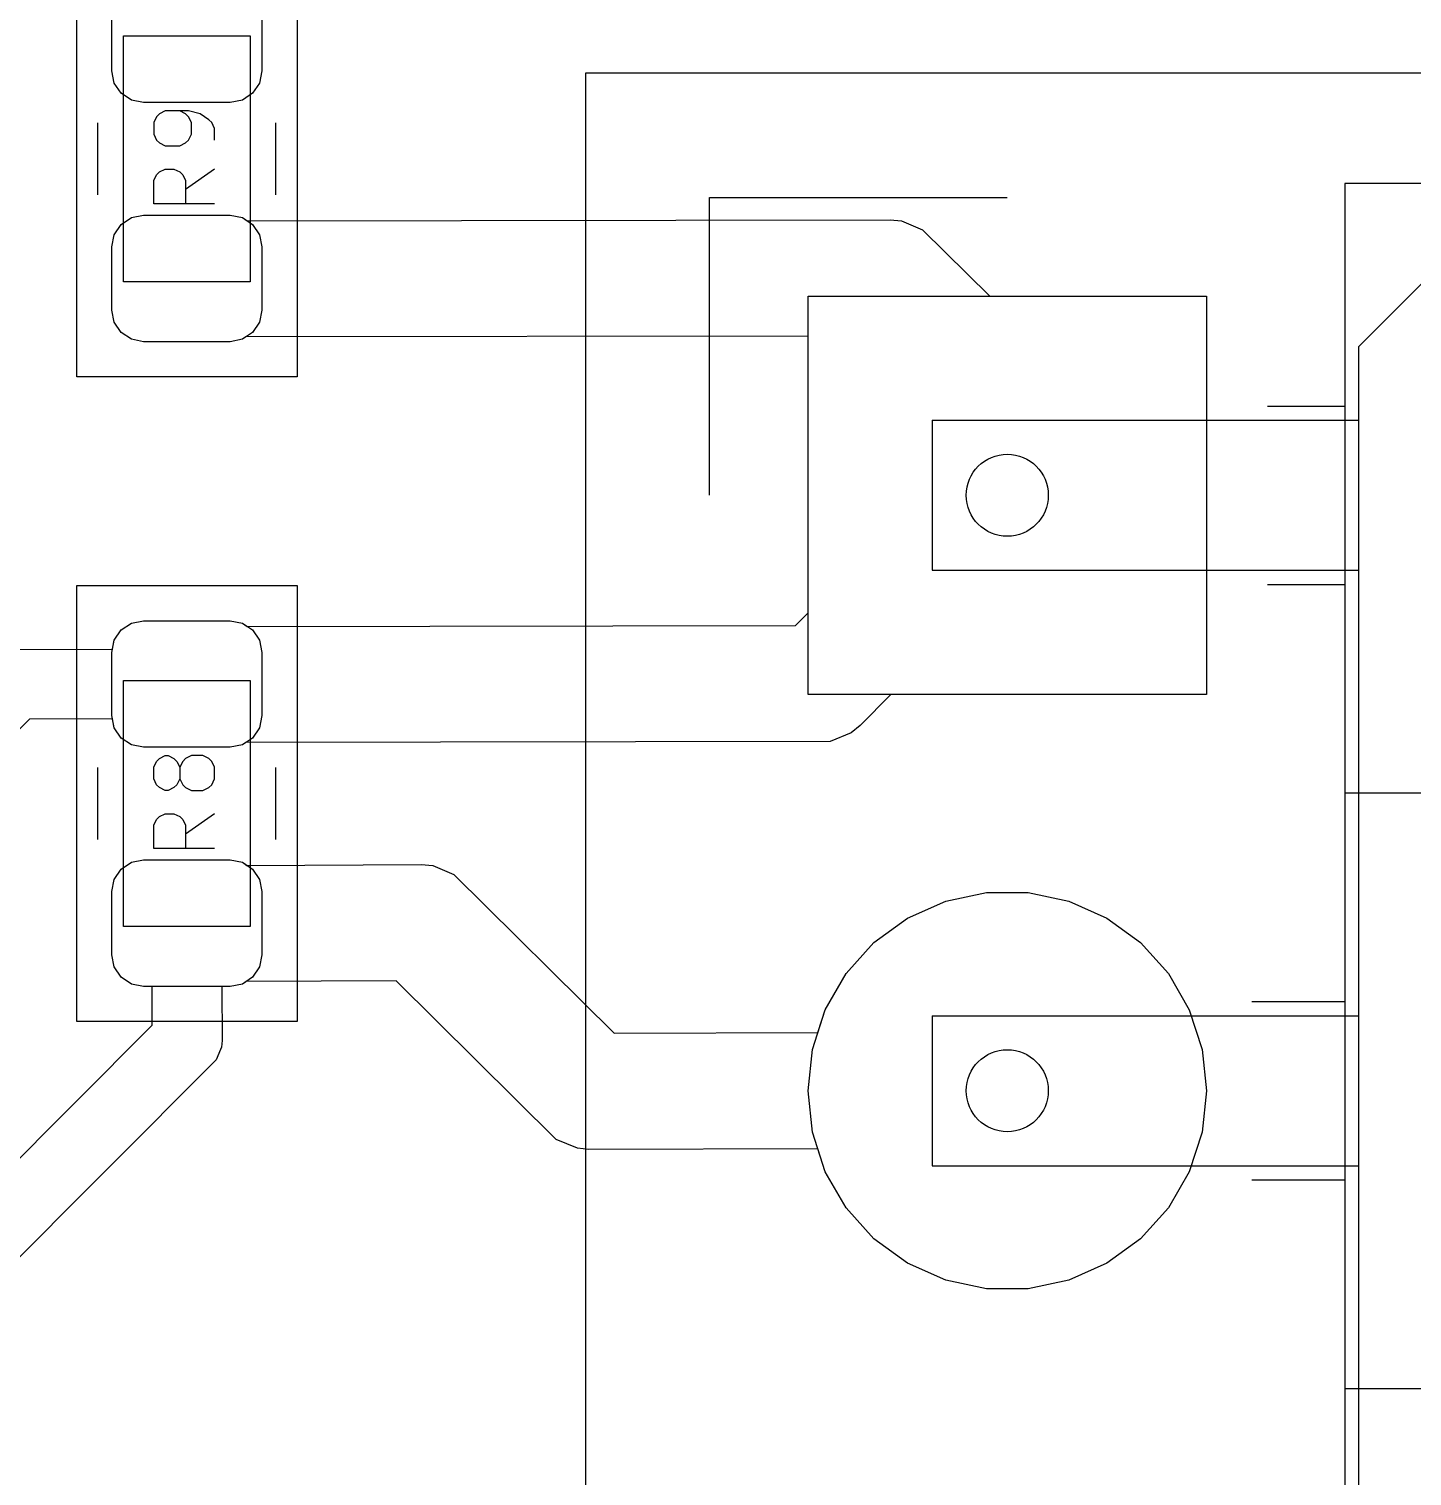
# Model space of a CAD drawing. Extents: x 3.94 to 5.51, y -5.51 to -3.94.
# Drawn here: x 4.9341 to 5.1664, y -4.6401 to -4.3971 of the extents above; entities that cross this region are included whole.
import ezdxf

# ---------------------------------------------------------------- set-up
doc = ezdxf.new("R2010")
doc.units = 0
doc.header["$MEASUREMENT"] = 0
doc.layers.add('BLACK', color=7, linetype='CONTINUOUS')

msp = doc.modelspace()

# ---------------------------------------------------------------- linework, layer by layer
at = {"layer": 'BLACK', "linetype": 'CONTINUOUS'}
for p, q in [((4.94213, -4.45551), (4.94213, -4.38228)), ((4.97913, -4.38228), (4.97913, -4.45551)), ((4.94803, -4.40413), (4.94803, -4.3935)), ((4.94803, -4.40413), (4.94803, -4.3935)), ((4.94803, -4.40413), (4.94803, -4.3935)), ((4.97323, -4.3935), (4.97323, -4.40413)), ((4.97323, -4.3935), (4.97323, -4.40413)), ((4.97323, -4.3935), (4.97323, -4.40413)), ((4.95, -4.39823), (4.97126, -4.39823)), ((4.95, -4.43957), (4.95, -4.39823)), ((4.97126, -4.39823), (4.97126, -4.43957)), ((4.94844, -4.40617), (4.94803, -4.40413)), ((4.94844, -4.40617), (4.94803, -4.40413)), ((4.94844, -4.40617), (4.94803, -4.40413)), ((4.97323, -4.40413), (4.97282, -4.40617)), ((4.97323, -4.40413), (4.97282, -4.40617)), ((4.97323, -4.40413), (4.97282, -4.40617)), ((5.02756, -4.40453), (5.02756, -4.94587)), ((5.51378, -4.40453), (5.02756, -4.40453)), ((4.94959, -4.40789), (4.94844, -4.40617)), ((4.94959, -4.40789), (4.94844, -4.40617)), ((4.94959, -4.40789), (4.94844, -4.40617)), ((4.95131, -4.40904), (4.94959, -4.40789)), ((4.95131, -4.40904), (4.94959, -4.40789)), ((4.95131, -4.40904), (4.94959, -4.40789)), ((4.97167, -4.40789), (4.96995, -4.40904)), ((4.97167, -4.40789), (4.96995, -4.40904)), ((4.97167, -4.40789), (4.96995, -4.40904)), ((4.97282, -4.40617), (4.97167, -4.40789)), ((4.97282, -4.40617), (4.97167, -4.40789)), ((4.97282, -4.40617), (4.97167, -4.40789)), ((4.95335, -4.40945), (4.95131, -4.40904)), ((4.95335, -4.40945), (4.95131, -4.40904)), ((4.95335, -4.40945), (4.95131, -4.40904)), ((4.96791, -4.40945), (4.95335, -4.40945)), ((4.96791, -4.40945), (4.95335, -4.40945)), ((4.96791, -4.40945), (4.95335, -4.40945)), ((4.957, -4.41085), (4.95602, -4.41134)), ((4.9609, -4.41085), (4.957, -4.41085)), ((4.96041, -4.41134), (4.95943, -4.41085)), ((4.96285, -4.41134), (4.9609, -4.41085)), ((4.96995, -4.40904), (4.96791, -4.40945)), ((4.96995, -4.40904), (4.96791, -4.40945)), ((4.96995, -4.40904), (4.96791, -4.40945)), ((4.94567, -4.42495), (4.94567, -4.41285)), ((4.95553, -4.41183), (4.95505, -4.4128)), ((4.95505, -4.4128), (4.95505, -4.41475)), ((4.95602, -4.41134), (4.95553, -4.41183)), ((4.9609, -4.41183), (4.96041, -4.41134)), ((4.96138, -4.4128), (4.9609, -4.41183)), ((4.96138, -4.41475), (4.96138, -4.4128)), ((4.96431, -4.41232), (4.96285, -4.41134)), ((4.9648, -4.4128), (4.96431, -4.41232)), ((4.96528, -4.41378), (4.9648, -4.4128)), ((4.97559, -4.42495), (4.97559, -4.41285)), ((4.95505, -4.41475), (4.95553, -4.41573)), ((4.95553, -4.41573), (4.95602, -4.41622)), ((4.96041, -4.41622), (4.9609, -4.41573)), ((4.9609, -4.41573), (4.96138, -4.41475)), ((4.96528, -4.41573), (4.96528, -4.41378)), ((4.95602, -4.41622), (4.957, -4.4167)), ((4.957, -4.4167), (4.95943, -4.4167)), ((4.95943, -4.4167), (4.96041, -4.41622)), ((4.95602, -4.42109), (4.957, -4.4206)), ((4.957, -4.4206), (4.95846, -4.4206)), ((4.95846, -4.4206), (4.95943, -4.42109)), ((4.96528, -4.4206), (4.96041, -4.42402)), ((4.95505, -4.42255), (4.95553, -4.42158)), ((4.95505, -4.42645), (4.95505, -4.42255)), ((4.95553, -4.42158), (4.95602, -4.42109)), ((4.95943, -4.42109), (4.95992, -4.42158)), ((4.95992, -4.42158), (4.96041, -4.42255)), ((4.96041, -4.42255), (4.96041, -4.42645)), ((5.15512, -4.42303), (5.15512, -4.92776)), ((5.25984, -4.42303), (5.15512, -4.42303)), ((5.04843, -4.42539), (5.09843, -4.42539)), ((5.04843, -4.47539), (5.04843, -4.42539)), ((5.15748, -4.45039), (5.18248, -4.42539)), ((4.96528, -4.42645), (4.95505, -4.42645)), ((4.94844, -4.43163), (4.94959, -4.4299)), ((4.94844, -4.43163), (4.94959, -4.4299)), ((4.94844, -4.43163), (4.94959, -4.4299)), ((4.94959, -4.4299), (4.95131, -4.42875)), ((4.94959, -4.4299), (4.95131, -4.42875)), ((4.94959, -4.4299), (4.95131, -4.42875)), ((4.95131, -4.42875), (4.95335, -4.42835)), ((4.95131, -4.42875), (4.95335, -4.42835)), ((4.95131, -4.42875), (4.95335, -4.42835)), ((4.95335, -4.42835), (4.96791, -4.42835)), ((4.95335, -4.42835), (4.96791, -4.42835)), ((4.95335, -4.42835), (4.96791, -4.42835)), ((4.96791, -4.42835), (4.96995, -4.42875)), ((4.96791, -4.42835), (4.96995, -4.42875)), ((4.96791, -4.42835), (4.96995, -4.42875)), ((4.96995, -4.42875), (4.97077, -4.4293)), ((4.96995, -4.42875), (4.97167, -4.4299)), ((4.96995, -4.42875), (4.97167, -4.4299)), ((4.97077, -4.4293), (5.07874, -4.42913)), ((4.97167, -4.4299), (4.97282, -4.43163)), ((4.97167, -4.4299), (4.97282, -4.43163)), ((5.07874, -4.42913), (5.08066, -4.42932)), ((5.08066, -4.42932), (5.08421, -4.43079)), ((4.94803, -4.43366), (4.94844, -4.43163)), ((4.94803, -4.43366), (4.94844, -4.43163)), ((4.94803, -4.43366), (4.94844, -4.43163)), ((4.97282, -4.43163), (4.97323, -4.43366)), ((4.97282, -4.43163), (4.97323, -4.43366)), ((5.08421, -4.43079), (5.08421, -4.4308)), ((5.08421, -4.4308), (5.09549, -4.44193)), ((4.94803, -4.44429), (4.94803, -4.43366)), ((4.94803, -4.44429), (4.94803, -4.43366)), ((4.94803, -4.44429), (4.94803, -4.43366)), ((4.97323, -4.43366), (4.97323, -4.44429)), ((4.97323, -4.43366), (4.97323, -4.44429)), ((4.97126, -4.43957), (4.95, -4.43957)), ((5.06496, -4.50886), (5.06496, -4.44193)), ((5.06496, -4.44193), (5.13189, -4.44193)), ((5.06496, -4.50886), (5.06496, -4.44193)), ((5.06496, -4.44193), (5.13189, -4.44193)), ((5.06496, -4.50886), (5.06496, -4.44193)), ((5.06496, -4.44193), (5.13189, -4.44193)), ((5.06496, -4.50886), (5.06496, -4.44193)), ((5.06496, -4.44193), (5.13189, -4.44193)), ((5.06496, -4.50886), (5.06496, -4.44193)), ((5.06496, -4.44193), (5.13189, -4.44193)), ((5.06496, -4.50886), (5.06496, -4.44193)), ((5.06496, -4.44193), (5.13189, -4.44193)), ((5.06496, -4.50886), (5.06496, -4.44193)), ((5.06496, -4.44193), (5.13189, -4.44193)), ((5.06496, -4.50886), (5.06496, -4.44193)), ((5.06496, -4.44193), (5.13189, -4.44193)), ((5.06496, -4.50886), (5.06496, -4.44193)), ((5.06496, -4.44193), (5.13189, -4.44193)), ((5.06496, -4.50886), (5.06496, -4.44193)), ((5.06496, -4.44193), (5.13189, -4.44193)), ((5.06496, -4.50886), (5.06496, -4.44193)), ((5.06496, -4.44193), (5.13189, -4.44193)), ((5.06496, -4.50886), (5.06496, -4.44193)), ((5.06496, -4.44193), (5.13189, -4.44193)), ((5.06496, -4.50886), (5.06496, -4.44193)), ((5.06496, -4.44193), (5.13189, -4.44193)), ((5.06496, -4.50886), (5.06496, -4.44193)), ((5.06496, -4.44193), (5.13189, -4.44193)), ((5.06496, -4.50886), (5.06496, -4.44193)), ((5.06496, -4.44193), (5.13189, -4.44193)), ((5.06496, -4.50886), (5.06496, -4.44193)), ((5.06496, -4.44193), (5.13189, -4.44193)), ((5.06496, -4.50886), (5.06496, -4.44193)), ((5.06496, -4.44193), (5.13189, -4.44193)), ((5.06496, -4.50886), (5.06496, -4.44193)), ((5.06496, -4.44193), (5.13189, -4.44193)), ((5.06496, -4.50886), (5.06496, -4.44193)), ((5.06496, -4.44193), (5.13189, -4.44193)), ((5.09549, -4.44193), (5.13189, -4.44193)), ((5.13189, -4.44193), (5.13189, -4.50886)), ((5.13189, -4.44193), (5.13189, -4.50886)), ((5.13189, -4.44193), (5.13189, -4.50886)), ((5.13189, -4.44193), (5.13189, -4.50886)), ((5.13189, -4.44193), (5.13189, -4.50886)), ((5.13189, -4.44193), (5.13189, -4.50886)), ((5.13189, -4.44193), (5.13189, -4.50886)), ((5.13189, -4.44193), (5.13189, -4.50886)), ((5.13189, -4.44193), (5.13189, -4.50886)), ((5.13189, -4.44193), (5.13189, -4.50886)), ((5.13189, -4.44193), (5.13189, -4.50886)), ((5.13189, -4.44193), (5.13189, -4.50886)), ((5.13189, -4.44193), (5.13189, -4.50886)), ((5.13189, -4.44193), (5.13189, -4.50886)), ((5.13189, -4.44193), (5.13189, -4.50886)), ((5.13189, -4.44193), (5.13189, -4.50886)), ((5.13189, -4.44193), (5.13189, -4.50886)), ((5.13189, -4.44193), (5.13189, -4.50886)), ((5.13189, -4.44193), (5.13189, -4.50886)), ((5.13189, -4.44193), (5.13189, -4.50886)), ((4.94844, -4.44633), (4.94803, -4.44429)), ((4.94844, -4.44633), (4.94803, -4.44429)), ((4.94844, -4.44633), (4.94803, -4.44429)), ((4.97323, -4.44429), (4.97282, -4.44633)), ((4.97323, -4.44429), (4.97282, -4.44633)), ((4.94959, -4.44805), (4.94844, -4.44633)), ((4.94959, -4.44805), (4.94844, -4.44633)), ((4.94959, -4.44805), (4.94844, -4.44633)), ((4.97282, -4.44633), (4.97167, -4.44805)), ((4.97282, -4.44633), (4.97167, -4.44805)), ((4.95131, -4.4492), (4.94959, -4.44805)), ((4.95131, -4.4492), (4.94959, -4.44805)), ((4.95131, -4.4492), (4.94959, -4.44805)), ((4.95335, -4.44961), (4.95131, -4.4492)), ((4.95335, -4.44961), (4.95131, -4.4492)), ((4.95335, -4.44961), (4.95131, -4.4492)), ((4.96791, -4.44961), (4.95335, -4.44961)), ((4.96791, -4.44961), (4.95335, -4.44961)), ((4.96791, -4.44961), (4.95335, -4.44961)), ((4.96995, -4.4492), (4.96791, -4.44961)), ((4.96995, -4.4492), (4.96791, -4.44961)), ((4.96995, -4.4492), (4.96791, -4.44961)), ((4.97167, -4.44805), (4.96995, -4.4492)), ((4.97167, -4.44805), (4.96995, -4.4492)), ((4.97054, -4.4488), (4.96995, -4.4492)), ((5.06496, -4.44865), (4.97054, -4.4488)), ((5.06496, -4.49515), (5.06496, -4.44865)), ((5.15748, -4.92539), (5.15748, -4.45039)), ((4.97913, -4.45551), (4.94213, -4.45551)), ((5.14213, -4.46043), (5.15512, -4.46043)), ((5.08583, -4.4628), (5.08583, -4.48799)), ((5.08583, -4.4628), (5.15748, -4.4628)), ((5.08583, -4.48799), (5.15748, -4.48799)), ((4.94213, -4.49055), (4.97913, -4.49055)), ((4.94213, -4.56378), (4.94213, -4.49055)), ((4.97913, -4.49055), (4.97913, -4.56378)), ((5.14213, -4.49035), (5.15512, -4.49035)), ((5.06288, -4.49725), (5.06496, -4.49515)), ((4.94844, -4.49974), (4.94959, -4.49801)), ((4.94844, -4.49974), (4.94959, -4.49801)), ((4.94844, -4.49974), (4.94959, -4.49801)), ((4.94959, -4.49801), (4.95131, -4.49686)), ((4.94959, -4.49801), (4.95131, -4.49686)), ((4.94959, -4.49801), (4.95131, -4.49686)), ((4.95131, -4.49686), (4.95335, -4.49646)), ((4.95131, -4.49686), (4.95335, -4.49646)), ((4.95131, -4.49686), (4.95335, -4.49646)), ((4.95335, -4.49646), (4.96791, -4.49646)), ((4.95335, -4.49646), (4.96791, -4.49646)), ((4.95335, -4.49646), (4.96791, -4.49646)), ((4.96791, -4.49646), (4.96995, -4.49686)), ((4.96791, -4.49646), (4.96995, -4.49686)), ((4.96791, -4.49646), (4.96995, -4.49686)), ((4.96995, -4.49686), (4.97077, -4.49741)), ((4.96995, -4.49686), (4.97167, -4.49801)), ((4.96995, -4.49686), (4.97167, -4.49801)), ((4.97077, -4.49741), (5.06288, -4.49725)), ((4.97167, -4.49801), (4.97282, -4.49974)), ((4.97167, -4.49801), (4.97282, -4.49974)), ((4.94803, -4.50177), (4.94844, -4.49974)), ((4.94803, -4.50177), (4.94844, -4.49974)), ((4.94814, -4.50123), (4.94844, -4.49974)), ((4.97282, -4.49974), (4.97323, -4.50177)), ((4.97282, -4.49974), (4.97323, -4.50177)), ((4.93074, -4.50129), (4.94814, -4.50123)), ((4.94803, -4.5124), (4.94803, -4.50177)), ((4.94803, -4.5124), (4.94803, -4.50177)), ((4.97323, -4.50177), (4.97323, -4.5124)), ((4.97323, -4.50177), (4.97323, -4.5124)), ((4.95, -4.5065), (4.97126, -4.5065)), ((4.95, -4.54783), (4.95, -4.5065)), ((4.97126, -4.5065), (4.97126, -4.54783)), ((5.13189, -4.50886), (5.06496, -4.50886)), ((5.13189, -4.50886), (5.06496, -4.50886)), ((5.13189, -4.50886), (5.06496, -4.50886)), ((5.13189, -4.50886), (5.06496, -4.50886)), ((5.13189, -4.50886), (5.06496, -4.50886)), ((5.13189, -4.50886), (5.06496, -4.50886)), ((5.13189, -4.50886), (5.06496, -4.50886)), ((5.13189, -4.50886), (5.06496, -4.50886)), ((5.13189, -4.50886), (5.06496, -4.50886)), ((5.13189, -4.50886), (5.06496, -4.50886)), ((5.13189, -4.50886), (5.06496, -4.50886)), ((5.13189, -4.50886), (5.06496, -4.50886)), ((5.13189, -4.50886), (5.06496, -4.50886)), ((5.13189, -4.50886), (5.06496, -4.50886)), ((5.13189, -4.50886), (5.06496, -4.50886)), ((5.13189, -4.50886), (5.06496, -4.50886)), ((5.13189, -4.50886), (5.06496, -4.50886)), ((5.13189, -4.50886), (5.06496, -4.50886)), ((5.13189, -4.50886), (5.06496, -4.50886)), ((5.07884, -4.50886), (5.07369, -4.51405)), ((5.13189, -4.50886), (5.07884, -4.50886)), ((4.94814, -4.51293), (4.9342, -4.51298)), ((4.94844, -4.51444), (4.94803, -4.5124)), ((4.94844, -4.51444), (4.94803, -4.5124)), ((4.94844, -4.51444), (4.94814, -4.51293)), ((4.97323, -4.5124), (4.97282, -4.51444)), ((4.97323, -4.5124), (4.97282, -4.51444)), ((4.9342, -4.51298), (4.91722, -4.5301)), ((4.94959, -4.51616), (4.94844, -4.51444)), ((4.94959, -4.51616), (4.94844, -4.51444)), ((4.94959, -4.51616), (4.94844, -4.51444)), ((4.97282, -4.51444), (4.97167, -4.51616)), ((4.97282, -4.51444), (4.97167, -4.51616)), ((5.0722, -4.51527), (5.06865, -4.51674)), ((5.07369, -4.51405), (5.0722, -4.51527)), ((5.0722, -4.51527), (5.0722, -4.51527)), ((4.95131, -4.51731), (4.94959, -4.51616)), ((4.95131, -4.51731), (4.94959, -4.51616)), ((4.95131, -4.51731), (4.94959, -4.51616)), ((4.95335, -4.51772), (4.95131, -4.51731)), ((4.95335, -4.51772), (4.95131, -4.51731)), ((4.95335, -4.51772), (4.95131, -4.51731)), ((4.96791, -4.51772), (4.95335, -4.51772)), ((4.96791, -4.51772), (4.95335, -4.51772)), ((4.96791, -4.51772), (4.95335, -4.51772)), ((4.96995, -4.51731), (4.96791, -4.51772)), ((4.96995, -4.51731), (4.96791, -4.51772)), ((4.96995, -4.51731), (4.96791, -4.51772)), ((4.97167, -4.51616), (4.96995, -4.51731)), ((4.97167, -4.51616), (4.96995, -4.51731)), ((4.97055, -4.51691), (4.96995, -4.51731)), ((5.06865, -4.51674), (4.97055, -4.51691)), ((4.95505, -4.52107), (4.95553, -4.5201)), ((4.95553, -4.5201), (4.95602, -4.51961)), ((4.95602, -4.51961), (4.957, -4.51912)), ((4.957, -4.51912), (4.95748, -4.51912)), ((4.95748, -4.51912), (4.95846, -4.51961)), ((4.95846, -4.51961), (4.95895, -4.5201)), ((4.95895, -4.5201), (4.95943, -4.52107)), ((4.95992, -4.5201), (4.95943, -4.52107)), ((4.96041, -4.51961), (4.95992, -4.5201)), ((4.96138, -4.51912), (4.96041, -4.51961)), ((4.96333, -4.51912), (4.96138, -4.51912)), ((4.96431, -4.51961), (4.96333, -4.51912)), ((4.9648, -4.5201), (4.96431, -4.51961)), ((4.96528, -4.52107), (4.9648, -4.5201)), ((4.94567, -4.53321), (4.94567, -4.52112)), ((4.95505, -4.52302), (4.95505, -4.52107)), ((4.95943, -4.52107), (4.95943, -4.52302)), ((4.96528, -4.52302), (4.96528, -4.52107)), ((4.97559, -4.53321), (4.97559, -4.52112)), ((4.95553, -4.524), (4.95505, -4.52302)), ((4.95602, -4.52448), (4.95553, -4.524)), ((4.957, -4.52497), (4.95602, -4.52448)), ((4.95748, -4.52497), (4.957, -4.52497)), ((4.95846, -4.52448), (4.95748, -4.52497)), ((4.95895, -4.524), (4.95846, -4.52448)), ((4.95943, -4.52302), (4.95895, -4.524)), ((4.95943, -4.52302), (4.95992, -4.524)), ((4.95992, -4.524), (4.96041, -4.52448)), ((4.96041, -4.52448), (4.96138, -4.52497)), ((4.96138, -4.52497), (4.96333, -4.52497)), ((4.96333, -4.52497), (4.96431, -4.52448)), ((4.96431, -4.52448), (4.9648, -4.524)), ((4.9648, -4.524), (4.96528, -4.52302)), ((5.15512, -4.52539), (5.25984, -4.52539)), ((4.95505, -4.53082), (4.95553, -4.52985)), ((4.95553, -4.52985), (4.95602, -4.52936)), ((4.95602, -4.52936), (4.957, -4.52887)), ((4.957, -4.52887), (4.95846, -4.52887)), ((4.95846, -4.52887), (4.95943, -4.52936)), ((4.95943, -4.52936), (4.95992, -4.52985)), ((4.95992, -4.52985), (4.96041, -4.53082)), ((4.96528, -4.52887), (4.96041, -4.53228)), ((4.95505, -4.53472), (4.95505, -4.53082)), ((4.96041, -4.53082), (4.96041, -4.53472)), ((4.96528, -4.53472), (4.95505, -4.53472)), ((4.94959, -4.53817), (4.95131, -4.53702)), ((4.94959, -4.53817), (4.95131, -4.53702)), ((4.94959, -4.53817), (4.95131, -4.53702)), ((4.95131, -4.53702), (4.95335, -4.53661)), ((4.95131, -4.53702), (4.95335, -4.53661)), ((4.95131, -4.53702), (4.95335, -4.53661)), ((4.95335, -4.53661), (4.96791, -4.53661)), ((4.95335, -4.53661), (4.96791, -4.53661)), ((4.95335, -4.53661), (4.96791, -4.53661)), ((4.96791, -4.53661), (4.96995, -4.53702)), ((4.96791, -4.53661), (4.96995, -4.53702)), ((4.96791, -4.53661), (4.96995, -4.53702)), ((4.96995, -4.53702), (4.97072, -4.53754)), ((4.96995, -4.53702), (4.97167, -4.53817)), ((4.96995, -4.53702), (4.97167, -4.53817)), ((4.94844, -4.5399), (4.94959, -4.53817)), ((4.94844, -4.5399), (4.94959, -4.53817)), ((4.94844, -4.5399), (4.94959, -4.53817)), ((4.97072, -4.53754), (5, -4.5374)), ((4.97167, -4.53817), (4.97282, -4.5399)), ((4.97167, -4.53817), (4.97282, -4.5399)), ((5, -4.5374), (5.00192, -4.53759)), ((5.00192, -4.53759), (5.00547, -4.53906)), ((5.00547, -4.53906), (5.00547, -4.53906)), ((5.00547, -4.53906), (5.03237, -4.56572)), ((4.94803, -4.54193), (4.94844, -4.5399)), ((4.94803, -4.54193), (4.94844, -4.5399)), ((4.94803, -4.54193), (4.94844, -4.5399)), ((4.94803, -4.55256), (4.94803, -4.54193)), ((4.94803, -4.55256), (4.94803, -4.54193)), ((4.94803, -4.55256), (4.94803, -4.54193)), ((4.97282, -4.5399), (4.97323, -4.54193)), ((4.97282, -4.5399), (4.97323, -4.54193)), ((4.97323, -4.54193), (4.97323, -4.55256)), ((4.97323, -4.54193), (4.97323, -4.55256)), ((5.08808, -4.54357), (5.09493, -4.54211)), ((5.08808, -4.54357), (5.09493, -4.54211)), ((5.08808, -4.54357), (5.09493, -4.54211)), ((5.08808, -4.54357), (5.09493, -4.54211)), ((5.08808, -4.54357), (5.09493, -4.54211)), ((5.08808, -4.54357), (5.09493, -4.54211)), ((5.08808, -4.54357), (5.09493, -4.54211)), ((5.08808, -4.54357), (5.09493, -4.54211)), ((5.08808, -4.54357), (5.09493, -4.54211)), ((5.08808, -4.54357), (5.09493, -4.54211)), ((5.08808, -4.54357), (5.09493, -4.54211)), ((5.08808, -4.54357), (5.09493, -4.54211)), ((5.08808, -4.54357), (5.09493, -4.54211)), ((5.08808, -4.54357), (5.09493, -4.54211)), ((5.08808, -4.54357), (5.09493, -4.54211)), ((5.08808, -4.54357), (5.09493, -4.54211)), ((5.08808, -4.54357), (5.09493, -4.54211)), ((5.08808, -4.54357), (5.09493, -4.54211)), ((5.08808, -4.54357), (5.09493, -4.54211)), ((5.08808, -4.54357), (5.09493, -4.54211)), ((5.09493, -4.54211), (5.10192, -4.54211)), ((5.09493, -4.54211), (5.10192, -4.54211)), ((5.09493, -4.54211), (5.10192, -4.54211)), ((5.09493, -4.54211), (5.10192, -4.54211)), ((5.09493, -4.54211), (5.10192, -4.54211)), ((5.09493, -4.54211), (5.10192, -4.54211)), ((5.09493, -4.54211), (5.10192, -4.54211)), ((5.09493, -4.54211), (5.10192, -4.54211)), ((5.09493, -4.54211), (5.10192, -4.54211)), ((5.09493, -4.54211), (5.10192, -4.54211)), ((5.09493, -4.54211), (5.10192, -4.54211)), ((5.09493, -4.54211), (5.10192, -4.54211)), ((5.09493, -4.54211), (5.10192, -4.54211)), ((5.09493, -4.54211), (5.10192, -4.54211)), ((5.09493, -4.54211), (5.10192, -4.54211)), ((5.09493, -4.54211), (5.10192, -4.54211)), ((5.09493, -4.54211), (5.10192, -4.54211)), ((5.09493, -4.54211), (5.10192, -4.54211)), ((5.09493, -4.54211), (5.10192, -4.54211)), ((5.09493, -4.54211), (5.10192, -4.54211)), ((5.10192, -4.54211), (5.10877, -4.54357)), ((5.10192, -4.54211), (5.10877, -4.54357)), ((5.10192, -4.54211), (5.10877, -4.54357)), ((5.10192, -4.54211), (5.10877, -4.54357)), ((5.10192, -4.54211), (5.10877, -4.54357)), ((5.10192, -4.54211), (5.10877, -4.54357)), ((5.10192, -4.54211), (5.10877, -4.54357)), ((5.10192, -4.54211), (5.10877, -4.54357)), ((5.10192, -4.54211), (5.10877, -4.54357)), ((5.10192, -4.54211), (5.10877, -4.54357)), ((5.10192, -4.54211), (5.10877, -4.54357)), ((5.10192, -4.54211), (5.10877, -4.54357)), ((5.10192, -4.54211), (5.10877, -4.54357)), ((5.10192, -4.54211), (5.10877, -4.54357)), ((5.10192, -4.54211), (5.10877, -4.54357)), ((5.10192, -4.54211), (5.10877, -4.54357)), ((5.10192, -4.54211), (5.10877, -4.54357)), ((5.10192, -4.54211), (5.10877, -4.54357)), ((5.10192, -4.54211), (5.10877, -4.54357)), ((5.10192, -4.54211), (5.10877, -4.54357)), ((5.08169, -4.54641), (5.08808, -4.54357)), ((5.08169, -4.54641), (5.08808, -4.54357)), ((5.08169, -4.54641), (5.08808, -4.54357)), ((5.08169, -4.54641), (5.08808, -4.54357)), ((5.08169, -4.54641), (5.08808, -4.54357)), ((5.08169, -4.54641), (5.08808, -4.54357)), ((5.08169, -4.54641), (5.08808, -4.54357)), ((5.08169, -4.54641), (5.08808, -4.54357)), ((5.08169, -4.54641), (5.08808, -4.54357)), ((5.08169, -4.54641), (5.08808, -4.54357)), ((5.08169, -4.54641), (5.08808, -4.54357)), ((5.08169, -4.54641), (5.08808, -4.54357)), ((5.08169, -4.54641), (5.08808, -4.54357)), ((5.08169, -4.54641), (5.08808, -4.54357)), ((5.08169, -4.54641), (5.08808, -4.54357)), ((5.08169, -4.54641), (5.08808, -4.54357)), ((5.08169, -4.54641), (5.08808, -4.54357)), ((5.08169, -4.54641), (5.08808, -4.54357)), ((5.08169, -4.54641), (5.08808, -4.54357)), ((5.08169, -4.54641), (5.08808, -4.54357)), ((5.10877, -4.54357), (5.11516, -4.54641)), ((5.10877, -4.54357), (5.11516, -4.54641)), ((5.10877, -4.54357), (5.11516, -4.54641)), ((5.10877, -4.54357), (5.11516, -4.54641)), ((5.10877, -4.54357), (5.11516, -4.54641)), ((5.10877, -4.54357), (5.11516, -4.54641)), ((5.10877, -4.54357), (5.11516, -4.54641)), ((5.10877, -4.54357), (5.11516, -4.54641)), ((5.10877, -4.54357), (5.11516, -4.54641)), ((5.10877, -4.54357), (5.11516, -4.54641)), ((5.10877, -4.54357), (5.11516, -4.54641)), ((5.10877, -4.54357), (5.11516, -4.54641)), ((5.10877, -4.54357), (5.11516, -4.54641)), ((5.10877, -4.54357), (5.11516, -4.54641)), ((5.10877, -4.54357), (5.11516, -4.54641)), ((5.10877, -4.54357), (5.11516, -4.54641)), ((5.10877, -4.54357), (5.11516, -4.54641)), ((5.10877, -4.54357), (5.11516, -4.54641)), ((5.10877, -4.54357), (5.11516, -4.54641)), ((5.10877, -4.54357), (5.11516, -4.54641)), ((5.07603, -4.55052), (5.08169, -4.54641)), ((5.07603, -4.55052), (5.08169, -4.54641)), ((5.07603, -4.55052), (5.08169, -4.54641)), ((5.07603, -4.55052), (5.08169, -4.54641)), ((5.07603, -4.55052), (5.08169, -4.54641)), ((5.07603, -4.55052), (5.08169, -4.54641)), ((5.07603, -4.55052), (5.08169, -4.54641)), ((5.07603, -4.55052), (5.08169, -4.54641)), ((5.07603, -4.55052), (5.08169, -4.54641)), ((5.07603, -4.55052), (5.08169, -4.54641)), ((5.07603, -4.55052), (5.08169, -4.54641)), ((5.07603, -4.55052), (5.08169, -4.54641)), ((5.07603, -4.55052), (5.08169, -4.54641)), ((5.07603, -4.55052), (5.08169, -4.54641)), ((5.07603, -4.55052), (5.08169, -4.54641)), ((5.07603, -4.55052), (5.08169, -4.54641)), ((5.07603, -4.55052), (5.08169, -4.54641)), ((5.07603, -4.55052), (5.08169, -4.54641)), ((5.07603, -4.55052), (5.08169, -4.54641)), ((5.07603, -4.55052), (5.08169, -4.54641)), ((5.11516, -4.54641), (5.12082, -4.55052)), ((5.11516, -4.54641), (5.12082, -4.55052)), ((5.11516, -4.54641), (5.12082, -4.55052)), ((5.11516, -4.54641), (5.12082, -4.55052)), ((5.11516, -4.54641), (5.12082, -4.55052)), ((5.11516, -4.54641), (5.12082, -4.55052)), ((5.11516, -4.54641), (5.12082, -4.55052)), ((5.11516, -4.54641), (5.12082, -4.55052)), ((5.11516, -4.54641), (5.12082, -4.55052)), ((5.11516, -4.54641), (5.12082, -4.55052)), ((5.11516, -4.54641), (5.12082, -4.55052)), ((5.11516, -4.54641), (5.12082, -4.55052)), ((5.11516, -4.54641), (5.12082, -4.55052)), ((5.11516, -4.54641), (5.12082, -4.55052)), ((5.11516, -4.54641), (5.12082, -4.55052)), ((5.11516, -4.54641), (5.12082, -4.55052)), ((5.11516, -4.54641), (5.12082, -4.55052)), ((5.11516, -4.54641), (5.12082, -4.55052)), ((5.11516, -4.54641), (5.12082, -4.55052)), ((5.11516, -4.54641), (5.12082, -4.55052)), ((4.97126, -4.54783), (4.95, -4.54783)), ((5.07135, -4.55572), (5.07603, -4.55052)), ((5.07135, -4.55572), (5.07603, -4.55052)), ((5.07135, -4.55572), (5.07603, -4.55052)), ((5.07135, -4.55572), (5.07603, -4.55052)), ((5.07135, -4.55572), (5.07603, -4.55052)), ((5.07135, -4.55572), (5.07603, -4.55052)), ((5.07135, -4.55572), (5.07603, -4.55052)), ((5.07135, -4.55572), (5.07603, -4.55052)), ((5.07135, -4.55572), (5.07603, -4.55052)), ((5.07135, -4.55572), (5.07603, -4.55052)), ((5.07135, -4.55572), (5.07603, -4.55052)), ((5.07135, -4.55572), (5.07603, -4.55052)), ((5.07135, -4.55572), (5.07603, -4.55052)), ((5.07135, -4.55572), (5.07603, -4.55052)), ((5.07135, -4.55572), (5.07603, -4.55052)), ((5.07135, -4.55572), (5.07603, -4.55052)), ((5.07135, -4.55572), (5.07603, -4.55052)), ((5.07135, -4.55572), (5.07603, -4.55052)), ((5.07135, -4.55572), (5.07603, -4.55052)), ((5.07135, -4.55572), (5.07603, -4.55052)), ((5.12082, -4.55052), (5.1255, -4.55572)), ((5.12082, -4.55052), (5.1255, -4.55572)), ((5.12082, -4.55052), (5.1255, -4.55572)), ((5.12082, -4.55052), (5.1255, -4.55572)), ((5.12082, -4.55052), (5.1255, -4.55572)), ((5.12082, -4.55052), (5.1255, -4.55572)), ((5.12082, -4.55052), (5.1255, -4.55572)), ((5.12082, -4.55052), (5.1255, -4.55572)), ((5.12082, -4.55052), (5.1255, -4.55572)), ((5.12082, -4.55052), (5.1255, -4.55572)), ((5.12082, -4.55052), (5.1255, -4.55572)), ((5.12082, -4.55052), (5.1255, -4.55572)), ((5.12082, -4.55052), (5.1255, -4.55572)), ((5.12082, -4.55052), (5.1255, -4.55572)), ((5.12082, -4.55052), (5.1255, -4.55572)), ((5.12082, -4.55052), (5.1255, -4.55572)), ((5.12082, -4.55052), (5.1255, -4.55572)), ((5.12082, -4.55052), (5.1255, -4.55572)), ((5.12082, -4.55052), (5.1255, -4.55572)), ((5.12082, -4.55052), (5.1255, -4.55572)), ((4.94844, -4.55459), (4.94803, -4.55256)), ((4.94844, -4.55459), (4.94803, -4.55256)), ((4.94844, -4.55459), (4.94803, -4.55256)), ((4.97323, -4.55256), (4.97282, -4.55459)), ((4.97323, -4.55256), (4.97282, -4.55459)), ((4.94959, -4.55632), (4.94844, -4.55459)), ((4.94959, -4.55632), (4.94844, -4.55459)), ((4.94959, -4.55632), (4.94844, -4.55459)), ((4.95131, -4.55747), (4.94959, -4.55632)), ((4.95131, -4.55747), (4.94959, -4.55632)), ((4.95131, -4.55747), (4.94959, -4.55632)), ((4.97167, -4.55632), (4.96995, -4.55747)), ((4.97167, -4.55632), (4.96995, -4.55747)), ((4.97282, -4.55459), (4.97167, -4.55632)), ((4.97282, -4.55459), (4.97167, -4.55632)), ((5.06785, -4.56178), (5.07135, -4.55572)), ((5.06785, -4.56178), (5.07135, -4.55572)), ((5.06785, -4.56178), (5.07135, -4.55572)), ((5.06785, -4.56178), (5.07135, -4.55572)), ((5.06785, -4.56178), (5.07135, -4.55572)), ((5.06785, -4.56178), (5.07135, -4.55572)), ((5.06785, -4.56178), (5.07135, -4.55572)), ((5.06785, -4.56178), (5.07135, -4.55572)), ((5.06785, -4.56178), (5.07135, -4.55572)), ((5.06785, -4.56178), (5.07135, -4.55572)), ((5.06785, -4.56178), (5.07135, -4.55572)), ((5.06785, -4.56178), (5.07135, -4.55572)), ((5.06785, -4.56178), (5.07135, -4.55572)), ((5.06785, -4.56178), (5.07135, -4.55572)), ((5.06785, -4.56178), (5.07135, -4.55572)), ((5.06785, -4.56178), (5.07135, -4.55572)), ((5.06785, -4.56178), (5.07135, -4.55572)), ((5.06785, -4.56178), (5.07135, -4.55572)), ((5.06785, -4.56178), (5.07135, -4.55572)), ((5.06785, -4.56178), (5.07135, -4.55572)), ((5.1255, -4.55572), (5.129, -4.56178)), ((5.1255, -4.55572), (5.129, -4.56178)), ((5.1255, -4.55572), (5.129, -4.56178)), ((5.1255, -4.55572), (5.129, -4.56178)), ((5.1255, -4.55572), (5.129, -4.56178)), ((5.1255, -4.55572), (5.129, -4.56178)), ((5.1255, -4.55572), (5.129, -4.56178)), ((5.1255, -4.55572), (5.129, -4.56178)), ((5.1255, -4.55572), (5.129, -4.56178)), ((5.1255, -4.55572), (5.129, -4.56178)), ((5.1255, -4.55572), (5.129, -4.56178)), ((5.1255, -4.55572), (5.129, -4.56178)), ((5.1255, -4.55572), (5.129, -4.56178)), ((5.1255, -4.55572), (5.129, -4.56178)), ((5.1255, -4.55572), (5.129, -4.56178)), ((5.1255, -4.55572), (5.129, -4.56178)), ((5.1255, -4.55572), (5.129, -4.56178)), ((5.1255, -4.55572), (5.129, -4.56178)), ((5.1255, -4.55572), (5.129, -4.56178)), ((5.1255, -4.55572), (5.129, -4.56178)), ((4.95335, -4.55787), (4.95131, -4.55747)), ((4.95335, -4.55787), (4.95131, -4.55747)), ((4.95335, -4.55787), (4.95131, -4.55747)), ((4.95478, -4.55787), (4.95335, -4.55787)), ((4.96791, -4.55787), (4.95335, -4.55787)), ((4.96791, -4.55787), (4.95335, -4.55787)), ((4.95482, -4.56439), (4.95478, -4.55787)), ((4.96791, -4.55787), (4.96649, -4.55787)), ((4.96649, -4.55787), (4.96654, -4.56693)), ((4.96995, -4.55747), (4.96791, -4.55787)), ((4.96995, -4.55747), (4.96791, -4.55787)), ((4.96995, -4.55747), (4.96791, -4.55787)), ((4.97059, -4.55704), (4.96995, -4.55747)), ((4.99579, -4.55693), (4.97059, -4.55704)), ((5.02268, -4.58358), (4.99579, -4.55693)), ((5.13949, -4.56043), (5.15512, -4.56043)), ((4.97913, -4.56378), (4.94213, -4.56378)), ((5.06569, -4.56844), (5.06785, -4.56178)), ((5.06569, -4.56844), (5.06785, -4.56178)), ((5.06569, -4.56844), (5.06785, -4.56178)), ((5.06569, -4.56844), (5.06785, -4.56178)), ((5.06569, -4.56844), (5.06785, -4.56178)), ((5.06569, -4.56844), (5.06785, -4.56178)), ((5.06569, -4.56844), (5.06785, -4.56178)), ((5.06569, -4.56844), (5.06785, -4.56178)), ((5.06569, -4.56844), (5.06785, -4.56178)), ((5.06569, -4.56844), (5.06785, -4.56178)), ((5.06569, -4.56844), (5.06785, -4.56178)), ((5.06569, -4.56844), (5.06785, -4.56178)), ((5.06569, -4.56844), (5.06785, -4.56178)), ((5.06569, -4.56844), (5.06785, -4.56178)), ((5.06569, -4.56844), (5.06785, -4.56178)), ((5.06569, -4.56844), (5.06785, -4.56178)), ((5.06569, -4.56844), (5.06785, -4.56178)), ((5.06569, -4.56844), (5.06785, -4.56178)), ((5.06569, -4.56844), (5.06785, -4.56178)), ((5.0666, -4.56563), (5.06785, -4.56178)), ((5.08583, -4.5628), (5.08583, -4.58799)), ((5.08583, -4.5628), (5.15748, -4.5628)), ((5.129, -4.56178), (5.13116, -4.56844)), ((5.129, -4.56178), (5.13116, -4.56844)), ((5.129, -4.56178), (5.13116, -4.56844)), ((5.129, -4.56178), (5.13116, -4.56844)), ((5.129, -4.56178), (5.13116, -4.56844)), ((5.129, -4.56178), (5.13116, -4.56844)), ((5.129, -4.56178), (5.13116, -4.56844)), ((5.129, -4.56178), (5.13116, -4.56844)), ((5.129, -4.56178), (5.13116, -4.56844)), ((5.129, -4.56178), (5.13116, -4.56844)), ((5.129, -4.56178), (5.13116, -4.56844)), ((5.129, -4.56178), (5.13116, -4.56844)), ((5.129, -4.56178), (5.13116, -4.56844)), ((5.129, -4.56178), (5.13116, -4.56844)), ((5.129, -4.56178), (5.13116, -4.56844)), ((5.129, -4.56178), (5.13116, -4.56844)), ((5.129, -4.56178), (5.13116, -4.56844)), ((5.129, -4.56178), (5.13116, -4.56844)), ((5.129, -4.56178), (5.13116, -4.56844)), ((5.129, -4.56178), (5.13116, -4.56844)), ((4.89967, -4.61969), (4.95482, -4.56439)), ((5.03237, -4.56572), (5.0666, -4.56563)), ((4.96627, -4.56844), (4.96554, -4.57021)), ((4.96642, -4.56808), (4.96627, -4.56844)), ((4.96654, -4.56693), (4.96642, -4.56808)), ((5.06496, -4.57539), (5.06569, -4.56844)), ((5.06496, -4.57539), (5.06569, -4.56844)), ((5.06496, -4.57539), (5.06569, -4.56844)), ((5.06496, -4.57539), (5.06569, -4.56844)), ((5.06496, -4.57539), (5.06569, -4.56844)), ((5.06496, -4.57539), (5.06569, -4.56844)), ((5.06496, -4.57539), (5.06569, -4.56844)), ((5.06496, -4.57539), (5.06569, -4.56844)), ((5.06496, -4.57539), (5.06569, -4.56844)), ((5.06496, -4.57539), (5.06569, -4.56844)), ((5.06496, -4.57539), (5.06569, -4.56844)), ((5.06496, -4.57539), (5.06569, -4.56844)), ((5.06496, -4.57539), (5.06569, -4.56844)), ((5.06496, -4.57539), (5.06569, -4.56844)), ((5.06496, -4.57539), (5.06569, -4.56844)), ((5.06496, -4.57539), (5.06569, -4.56844)), ((5.06496, -4.57539), (5.06569, -4.56844)), ((5.06496, -4.57539), (5.06569, -4.56844)), ((5.06496, -4.57539), (5.06569, -4.56844)), ((5.13116, -4.56844), (5.13189, -4.57539)), ((5.13116, -4.56844), (5.13189, -4.57539)), ((5.13116, -4.56844), (5.13189, -4.57539)), ((5.13116, -4.56844), (5.13189, -4.57539)), ((5.13116, -4.56844), (5.13189, -4.57539)), ((5.13116, -4.56844), (5.13189, -4.57539)), ((5.13116, -4.56844), (5.13189, -4.57539)), ((5.13116, -4.56844), (5.13189, -4.57539)), ((5.13116, -4.56844), (5.13189, -4.57539)), ((5.13116, -4.56844), (5.13189, -4.57539)), ((5.13116, -4.56844), (5.13189, -4.57539)), ((5.13116, -4.56844), (5.13189, -4.57539)), ((5.13116, -4.56844), (5.13189, -4.57539)), ((5.13116, -4.56844), (5.13189, -4.57539)), ((5.13116, -4.56844), (5.13189, -4.57539)), ((5.13116, -4.56844), (5.13189, -4.57539)), ((5.13116, -4.56844), (5.13189, -4.57539)), ((5.13116, -4.56844), (5.13189, -4.57539)), ((5.13116, -4.56844), (5.13189, -4.57539)), ((5.13116, -4.56844), (5.13189, -4.57539)), ((4.96554, -4.57021), (4.90614, -4.62977)), ((5.06569, -4.58235), (5.06496, -4.57539)), ((5.06569, -4.58235), (5.06496, -4.57539)), ((5.06569, -4.58235), (5.06496, -4.57539)), ((5.06569, -4.58235), (5.06496, -4.57539)), ((5.06569, -4.58235), (5.06496, -4.57539)), ((5.06569, -4.58235), (5.06496, -4.57539)), ((5.06569, -4.58235), (5.06496, -4.57539)), ((5.06569, -4.58235), (5.06496, -4.57539)), ((5.06569, -4.58235), (5.06496, -4.57539)), ((5.06569, -4.58235), (5.06496, -4.57539)), ((5.06569, -4.58235), (5.06496, -4.57539)), ((5.06569, -4.58235), (5.06496, -4.57539)), ((5.06569, -4.58235), (5.06496, -4.57539)), ((5.06569, -4.58235), (5.06496, -4.57539)), ((5.06569, -4.58235), (5.06496, -4.57539)), ((5.06569, -4.58235), (5.06496, -4.57539)), ((5.06569, -4.58235), (5.06496, -4.57539)), ((5.06569, -4.58235), (5.06496, -4.57539)), ((5.06569, -4.58235), (5.06496, -4.57539)), ((5.13189, -4.57539), (5.13116, -4.58235)), ((5.13189, -4.57539), (5.13116, -4.58235)), ((5.13189, -4.57539), (5.13116, -4.58235)), ((5.13189, -4.57539), (5.13116, -4.58235)), ((5.13189, -4.57539), (5.13116, -4.58235)), ((5.13189, -4.57539), (5.13116, -4.58235)), ((5.13189, -4.57539), (5.13116, -4.58235)), ((5.13189, -4.57539), (5.13116, -4.58235)), ((5.13189, -4.57539), (5.13116, -4.58235)), ((5.13189, -4.57539), (5.13116, -4.58235)), ((5.13189, -4.57539), (5.13116, -4.58235)), ((5.13189, -4.57539), (5.13116, -4.58235)), ((5.13189, -4.57539), (5.13116, -4.58235)), ((5.13189, -4.57539), (5.13116, -4.58235)), ((5.13189, -4.57539), (5.13116, -4.58235)), ((5.13189, -4.57539), (5.13116, -4.58235)), ((5.13189, -4.57539), (5.13116, -4.58235)), ((5.13189, -4.57539), (5.13116, -4.58235)), ((5.13189, -4.57539), (5.13116, -4.58235)), ((5.13189, -4.57539), (5.13116, -4.58235)), ((5.06785, -4.589), (5.06569, -4.58235)), ((5.06785, -4.589), (5.06569, -4.58235)), ((5.06785, -4.589), (5.06569, -4.58235)), ((5.06785, -4.589), (5.06569, -4.58235)), ((5.06785, -4.589), (5.06569, -4.58235)), ((5.06785, -4.589), (5.06569, -4.58235)), ((5.06785, -4.589), (5.06569, -4.58235)), ((5.06785, -4.589), (5.06569, -4.58235)), ((5.06785, -4.589), (5.06569, -4.58235)), ((5.06785, -4.589), (5.06569, -4.58235)), ((5.06785, -4.589), (5.06569, -4.58235)), ((5.06785, -4.589), (5.06569, -4.58235)), ((5.06785, -4.589), (5.06569, -4.58235)), ((5.06785, -4.589), (5.06569, -4.58235)), ((5.06785, -4.589), (5.06569, -4.58235)), ((5.06785, -4.589), (5.06569, -4.58235)), ((5.06785, -4.589), (5.06569, -4.58235)), ((5.06785, -4.589), (5.06569, -4.58235)), ((5.06785, -4.589), (5.06569, -4.58235)), ((5.13116, -4.58235), (5.129, -4.589)), ((5.13116, -4.58235), (5.129, -4.589)), ((5.13116, -4.58235), (5.129, -4.589)), ((5.13116, -4.58235), (5.129, -4.589)), ((5.13116, -4.58235), (5.129, -4.589)), ((5.13116, -4.58235), (5.129, -4.589)), ((5.13116, -4.58235), (5.129, -4.589)), ((5.13116, -4.58235), (5.129, -4.589)), ((5.13116, -4.58235), (5.129, -4.589)), ((5.13116, -4.58235), (5.129, -4.589)), ((5.13116, -4.58235), (5.129, -4.589)), ((5.13116, -4.58235), (5.129, -4.589)), ((5.13116, -4.58235), (5.129, -4.589)), ((5.13116, -4.58235), (5.129, -4.589)), ((5.13116, -4.58235), (5.129, -4.589)), ((5.13116, -4.58235), (5.129, -4.589)), ((5.13116, -4.58235), (5.129, -4.589)), ((5.13116, -4.58235), (5.129, -4.589)), ((5.13116, -4.58235), (5.129, -4.589)), ((5.13116, -4.58235), (5.129, -4.589)), ((5.02623, -4.58505), (5.02268, -4.58358)), ((5.02815, -4.58524), (5.02623, -4.58505)), ((5.02623, -4.58505), (5.02623, -4.58505)), ((5.0666, -4.58514), (5.02815, -4.58524)), ((5.06785, -4.589), (5.0666, -4.58514)), ((5.08583, -4.58799), (5.15748, -4.58799)), ((5.07135, -4.59506), (5.06785, -4.589)), ((5.07135, -4.59506), (5.06785, -4.589)), ((5.07135, -4.59506), (5.06785, -4.589)), ((5.07135, -4.59506), (5.06785, -4.589)), ((5.07135, -4.59506), (5.06785, -4.589)), ((5.07135, -4.59506), (5.06785, -4.589)), ((5.07135, -4.59506), (5.06785, -4.589)), ((5.07135, -4.59506), (5.06785, -4.589)), ((5.07135, -4.59506), (5.06785, -4.589)), ((5.07135, -4.59506), (5.06785, -4.589)), ((5.07135, -4.59506), (5.06785, -4.589)), ((5.07135, -4.59506), (5.06785, -4.589)), ((5.07135, -4.59506), (5.06785, -4.589)), ((5.07135, -4.59506), (5.06785, -4.589)), ((5.07135, -4.59506), (5.06785, -4.589)), ((5.07135, -4.59506), (5.06785, -4.589)), ((5.07135, -4.59506), (5.06785, -4.589)), ((5.07135, -4.59506), (5.06785, -4.589)), ((5.07135, -4.59506), (5.06785, -4.589)), ((5.07135, -4.59506), (5.06785, -4.589)), ((5.129, -4.589), (5.1255, -4.59506)), ((5.129, -4.589), (5.1255, -4.59506)), ((5.129, -4.589), (5.1255, -4.59506)), ((5.129, -4.589), (5.1255, -4.59506)), ((5.129, -4.589), (5.1255, -4.59506)), ((5.129, -4.589), (5.1255, -4.59506)), ((5.129, -4.589), (5.1255, -4.59506)), ((5.129, -4.589), (5.1255, -4.59506)), ((5.129, -4.589), (5.1255, -4.59506)), ((5.129, -4.589), (5.1255, -4.59506)), ((5.129, -4.589), (5.1255, -4.59506)), ((5.129, -4.589), (5.1255, -4.59506)), ((5.129, -4.589), (5.1255, -4.59506)), ((5.129, -4.589), (5.1255, -4.59506)), ((5.129, -4.589), (5.1255, -4.59506)), ((5.129, -4.589), (5.1255, -4.59506)), ((5.129, -4.589), (5.1255, -4.59506)), ((5.129, -4.589), (5.1255, -4.59506)), ((5.129, -4.589), (5.1255, -4.59506)), ((5.129, -4.589), (5.1255, -4.59506)), ((5.13949, -4.59035), (5.15512, -4.59035)), ((5.07603, -4.60026), (5.07135, -4.59506)), ((5.07603, -4.60026), (5.07135, -4.59506)), ((5.07603, -4.60026), (5.07135, -4.59506)), ((5.07603, -4.60026), (5.07135, -4.59506)), ((5.07603, -4.60026), (5.07135, -4.59506)), ((5.07603, -4.60026), (5.07135, -4.59506)), ((5.07603, -4.60026), (5.07135, -4.59506)), ((5.07603, -4.60026), (5.07135, -4.59506)), ((5.07603, -4.60026), (5.07135, -4.59506)), ((5.07603, -4.60026), (5.07135, -4.59506)), ((5.07603, -4.60026), (5.07135, -4.59506)), ((5.07603, -4.60026), (5.07135, -4.59506)), ((5.07603, -4.60026), (5.07135, -4.59506)), ((5.07603, -4.60026), (5.07135, -4.59506)), ((5.07603, -4.60026), (5.07135, -4.59506)), ((5.07603, -4.60026), (5.07135, -4.59506)), ((5.07603, -4.60026), (5.07135, -4.59506)), ((5.07603, -4.60026), (5.07135, -4.59506)), ((5.07603, -4.60026), (5.07135, -4.59506)), ((5.07603, -4.60026), (5.07135, -4.59506)), ((5.1255, -4.59506), (5.12082, -4.60026)), ((5.1255, -4.59506), (5.12082, -4.60026)), ((5.1255, -4.59506), (5.12082, -4.60026)), ((5.1255, -4.59506), (5.12082, -4.60026)), ((5.1255, -4.59506), (5.12082, -4.60026)), ((5.1255, -4.59506), (5.12082, -4.60026)), ((5.1255, -4.59506), (5.12082, -4.60026)), ((5.1255, -4.59506), (5.12082, -4.60026)), ((5.1255, -4.59506), (5.12082, -4.60026)), ((5.1255, -4.59506), (5.12082, -4.60026)), ((5.1255, -4.59506), (5.12082, -4.60026)), ((5.1255, -4.59506), (5.12082, -4.60026)), ((5.1255, -4.59506), (5.12082, -4.60026)), ((5.1255, -4.59506), (5.12082, -4.60026)), ((5.1255, -4.59506), (5.12082, -4.60026)), ((5.1255, -4.59506), (5.12082, -4.60026)), ((5.1255, -4.59506), (5.12082, -4.60026)), ((5.1255, -4.59506), (5.12082, -4.60026)), ((5.1255, -4.59506), (5.12082, -4.60026)), ((5.1255, -4.59506), (5.12082, -4.60026)), ((5.08169, -4.60437), (5.07603, -4.60026)), ((5.08169, -4.60437), (5.07603, -4.60026)), ((5.08169, -4.60437), (5.07603, -4.60026)), ((5.08169, -4.60437), (5.07603, -4.60026)), ((5.08169, -4.60437), (5.07603, -4.60026)), ((5.08169, -4.60437), (5.07603, -4.60026)), ((5.08169, -4.60437), (5.07603, -4.60026)), ((5.08169, -4.60437), (5.07603, -4.60026)), ((5.08169, -4.60437), (5.07603, -4.60026)), ((5.08169, -4.60437), (5.07603, -4.60026)), ((5.08169, -4.60437), (5.07603, -4.60026)), ((5.08169, -4.60437), (5.07603, -4.60026)), ((5.08169, -4.60437), (5.07603, -4.60026)), ((5.08169, -4.60437), (5.07603, -4.60026)), ((5.08169, -4.60437), (5.07603, -4.60026)), ((5.08169, -4.60437), (5.07603, -4.60026)), ((5.08169, -4.60437), (5.07603, -4.60026)), ((5.08169, -4.60437), (5.07603, -4.60026)), ((5.08169, -4.60437), (5.07603, -4.60026)), ((5.08169, -4.60437), (5.07603, -4.60026)), ((5.12082, -4.60026), (5.11516, -4.60437)), ((5.12082, -4.60026), (5.11516, -4.60437)), ((5.12082, -4.60026), (5.11516, -4.60437)), ((5.12082, -4.60026), (5.11516, -4.60437)), ((5.12082, -4.60026), (5.11516, -4.60437)), ((5.12082, -4.60026), (5.11516, -4.60437)), ((5.12082, -4.60026), (5.11516, -4.60437)), ((5.12082, -4.60026), (5.11516, -4.60437)), ((5.12082, -4.60026), (5.11516, -4.60437)), ((5.12082, -4.60026), (5.11516, -4.60437)), ((5.12082, -4.60026), (5.11516, -4.60437)), ((5.12082, -4.60026), (5.11516, -4.60437)), ((5.12082, -4.60026), (5.11516, -4.60437)), ((5.12082, -4.60026), (5.11516, -4.60437)), ((5.12082, -4.60026), (5.11516, -4.60437)), ((5.12082, -4.60026), (5.11516, -4.60437)), ((5.12082, -4.60026), (5.11516, -4.60437)), ((5.12082, -4.60026), (5.11516, -4.60437)), ((5.12082, -4.60026), (5.11516, -4.60437)), ((5.12082, -4.60026), (5.11516, -4.60437)), ((5.08808, -4.60722), (5.08169, -4.60437)), ((5.08808, -4.60722), (5.08169, -4.60437)), ((5.08808, -4.60722), (5.08169, -4.60437)), ((5.08808, -4.60722), (5.08169, -4.60437)), ((5.08808, -4.60722), (5.08169, -4.60437)), ((5.08808, -4.60722), (5.08169, -4.60437)), ((5.08808, -4.60722), (5.08169, -4.60437)), ((5.08808, -4.60722), (5.08169, -4.60437)), ((5.08808, -4.60722), (5.08169, -4.60437)), ((5.08808, -4.60722), (5.08169, -4.60437)), ((5.08808, -4.60722), (5.08169, -4.60437)), ((5.08808, -4.60722), (5.08169, -4.60437)), ((5.08808, -4.60722), (5.08169, -4.60437)), ((5.08808, -4.60722), (5.08169, -4.60437)), ((5.08808, -4.60722), (5.08169, -4.60437)), ((5.08808, -4.60722), (5.08169, -4.60437)), ((5.08808, -4.60722), (5.08169, -4.60437)), ((5.08808, -4.60722), (5.08169, -4.60437)), ((5.08808, -4.60722), (5.08169, -4.60437)), ((5.08808, -4.60722), (5.08169, -4.60437)), ((5.11516, -4.60437), (5.10877, -4.60722)), ((5.11516, -4.60437), (5.10877, -4.60722)), ((5.11516, -4.60437), (5.10877, -4.60722)), ((5.11516, -4.60437), (5.10877, -4.60722)), ((5.11516, -4.60437), (5.10877, -4.60722)), ((5.11516, -4.60437), (5.10877, -4.60722)), ((5.11516, -4.60437), (5.10877, -4.60722)), ((5.11516, -4.60437), (5.10877, -4.60722)), ((5.11516, -4.60437), (5.10877, -4.60722)), ((5.11516, -4.60437), (5.10877, -4.60722)), ((5.11516, -4.60437), (5.10877, -4.60722)), ((5.11516, -4.60437), (5.10877, -4.60722)), ((5.11516, -4.60437), (5.10877, -4.60722)), ((5.11516, -4.60437), (5.10877, -4.60722)), ((5.11516, -4.60437), (5.10877, -4.60722)), ((5.11516, -4.60437), (5.10877, -4.60722)), ((5.11516, -4.60437), (5.10877, -4.60722)), ((5.11516, -4.60437), (5.10877, -4.60722)), ((5.11516, -4.60437), (5.10877, -4.60722)), ((5.11516, -4.60437), (5.10877, -4.60722)), ((5.09493, -4.60867), (5.08808, -4.60722)), ((5.09493, -4.60867), (5.08808, -4.60722)), ((5.09493, -4.60867), (5.08808, -4.60722)), ((5.09493, -4.60867), (5.08808, -4.60722)), ((5.09493, -4.60867), (5.08808, -4.60722)), ((5.09493, -4.60867), (5.08808, -4.60722)), ((5.09493, -4.60867), (5.08808, -4.60722)), ((5.09493, -4.60867), (5.08808, -4.60722)), ((5.09493, -4.60867), (5.08808, -4.60722)), ((5.09493, -4.60867), (5.08808, -4.60722)), ((5.09493, -4.60867), (5.08808, -4.60722)), ((5.09493, -4.60867), (5.08808, -4.60722)), ((5.09493, -4.60867), (5.08808, -4.60722)), ((5.09493, -4.60867), (5.08808, -4.60722)), ((5.09493, -4.60867), (5.08808, -4.60722)), ((5.09493, -4.60867), (5.08808, -4.60722)), ((5.09493, -4.60867), (5.08808, -4.60722)), ((5.09493, -4.60867), (5.08808, -4.60722)), ((5.09493, -4.60867), (5.08808, -4.60722)), ((5.09493, -4.60867), (5.08808, -4.60722)), ((5.10877, -4.60722), (5.10192, -4.60867)), ((5.10877, -4.60722), (5.10192, -4.60867)), ((5.10877, -4.60722), (5.10192, -4.60867)), ((5.10877, -4.60722), (5.10192, -4.60867)), ((5.10877, -4.60722), (5.10192, -4.60867)), ((5.10877, -4.60722), (5.10192, -4.60867)), ((5.10877, -4.60722), (5.10192, -4.60867)), ((5.10877, -4.60722), (5.10192, -4.60867)), ((5.10877, -4.60722), (5.10192, -4.60867)), ((5.10877, -4.60722), (5.10192, -4.60867)), ((5.10877, -4.60722), (5.10192, -4.60867)), ((5.10877, -4.60722), (5.10192, -4.60867)), ((5.10877, -4.60722), (5.10192, -4.60867)), ((5.10877, -4.60722), (5.10192, -4.60867)), ((5.10877, -4.60722), (5.10192, -4.60867)), ((5.10877, -4.60722), (5.10192, -4.60867)), ((5.10877, -4.60722), (5.10192, -4.60867)), ((5.10877, -4.60722), (5.10192, -4.60867)), ((5.10877, -4.60722), (5.10192, -4.60867)), ((5.10877, -4.60722), (5.10192, -4.60867)), ((5.10192, -4.60867), (5.09493, -4.60867)), ((5.10192, -4.60867), (5.09493, -4.60867)), ((5.10192, -4.60867), (5.09493, -4.60867)), ((5.10192, -4.60867), (5.09493, -4.60867)), ((5.10192, -4.60867), (5.09493, -4.60867)), ((5.10192, -4.60867), (5.09493, -4.60867)), ((5.10192, -4.60867), (5.09493, -4.60867)), ((5.10192, -4.60867), (5.09493, -4.60867)), ((5.10192, -4.60867), (5.09493, -4.60867)), ((5.10192, -4.60867), (5.09493, -4.60867)), ((5.10192, -4.60867), (5.09493, -4.60867)), ((5.10192, -4.60867), (5.09493, -4.60867)), ((5.10192, -4.60867), (5.09493, -4.60867)), ((5.10192, -4.60867), (5.09493, -4.60867)), ((5.10192, -4.60867), (5.09493, -4.60867)), ((5.10192, -4.60867), (5.09493, -4.60867)), ((5.10192, -4.60867), (5.09493, -4.60867)), ((5.10192, -4.60867), (5.09493, -4.60867)), ((5.10192, -4.60867), (5.09493, -4.60867)), ((5.10192, -4.60867), (5.09493, -4.60867)), ((5.15512, -4.62539), (5.25984, -4.62539))]:
    msp.add_line(p, q, dxfattribs=at)
at = {"layer": 'BLACK'}
for centre in [(5.09843, -4.47539), (5.09843, -4.47539), (5.09843, -4.47539), (5.09843, -4.47539), (5.09843, -4.47539), (5.09843, -4.47539), (5.09843, -4.47539), (5.09843, -4.47539), (5.09843, -4.47539), (5.09843, -4.47539), (5.09843, -4.47539), (5.09843, -4.47539), (5.09843, -4.47539), (5.09843, -4.47539), (5.09843, -4.47539), (5.09843, -4.47539), (5.09843, -4.47539), (5.09843, -4.47539), (5.09843, -4.57539), (5.09843, -4.57539), (5.09843, -4.57539), (5.09843, -4.57539), (5.09843, -4.57539), (5.09843, -4.57539), (5.09843, -4.57539), (5.09843, -4.57539), (5.09843, -4.57539), (5.09843, -4.57539), (5.09843, -4.57539), (5.09843, -4.57539), (5.09843, -4.57539), (5.09843, -4.57539), (5.09843, -4.57539), (5.09843, -4.57539), (5.09843, -4.57539), (5.09843, -4.57539)]:
    msp.add_circle(centre, 0.00689, dxfattribs=at)
at = {"layer": 'WHITE'}
for centre in [(5.09843, -4.47539), (5.09843, -4.47539), (5.09843, -4.57539), (5.09843, -4.57539)]:
    msp.add_circle(centre, 0.00689, dxfattribs=at)

doc.saveas('drawing.dxf')
